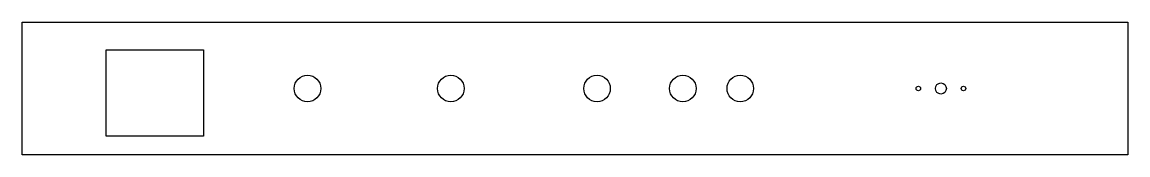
# Model space of a CAD drawing. Header units: millimetres. Extents: x 0 to 250, y 0 to 30.
import ezdxf

# ---------------------------------------------------------------- set-up
doc = ezdxf.new("R2010")
doc.units = ezdxf.units.MM

msp = doc.modelspace()

# ---------------------------------------------------------------- linework, layer by layer
for points in [[(0, 30), (250, 30), (250, 0), (0, 0)], [(19, 23.75), (41, 23.75), (41, 4.25), (19, 4.25)]]:
    msp.add_lwpolyline(points, close=True)
for centre, radius in [((64.525, 15), 3), ((96.925, 15), 3), ((129.975, 15), 3), ((149.375, 15), 3), ((162.375, 15), 3), ((202.625, 15), 0.5), ((207.725, 15), 1.25), ((212.825, 15), 0.5)]:
    msp.add_circle(centre, radius)

doc.saveas('drawing.dxf')
